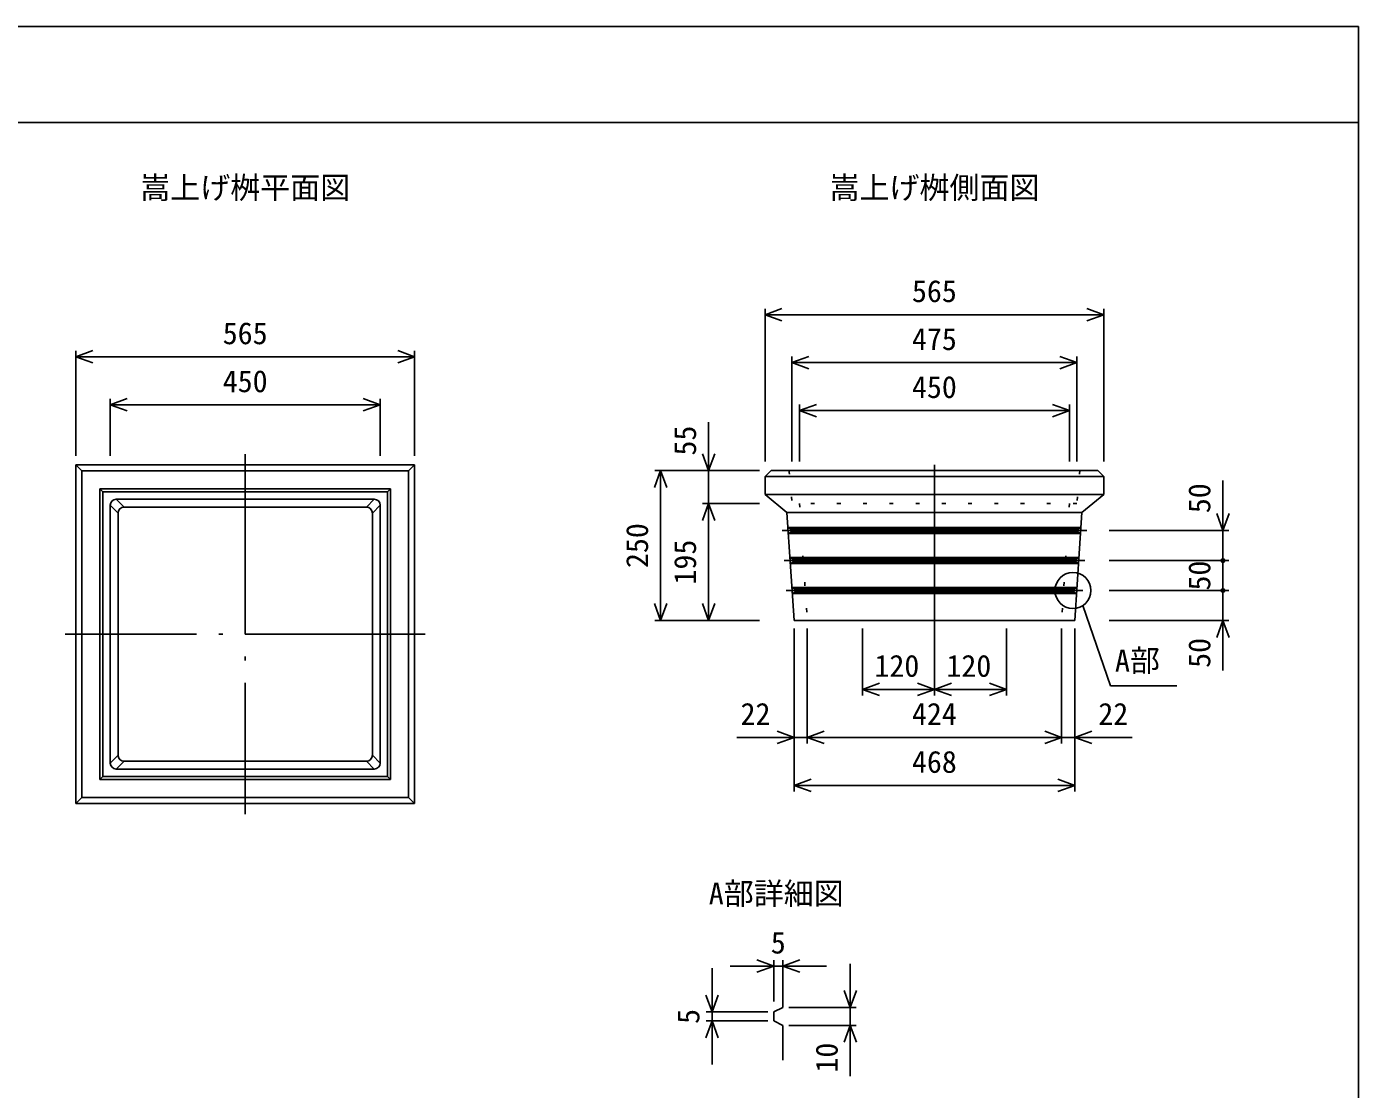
# Model space of a CAD drawing. Units: millimetres, scale not verified. Extents: x 12 to 21012, y 0 to 14850.
# Drawn here: x 6142 to 8362, y 3500 to 5273 of the extents above; entities that cross this region are included whole.
import ezdxf
from ezdxf.enums import TextEntityAlignment as Align

# ---------------------------------------------------------------- set-up
doc = ezdxf.new("R2010")
doc.units = ezdxf.units.MM
doc.header["$LTSCALE"] = 25
doc.linetypes.add('DOTTED', pattern=[1.75, 0.25, -1.5])
doc.linetypes.add('LONG_DASHED_DOTTED', pattern=[15.25, 12, -1.5, 0.25, -1.5])
for name, color, linetype, lineweight in [('CENTER', 7, 'LONG_DASHED_DOTTED', 25), ('DIM', 7, 'Continuous', 25), ('OUTLINE', 3, 'Continuous', 25), ('OUTLINE2', 4, 'DOTTED', 25), ('TXT', 7, 'Continuous', 25)]:
    doc.layers.add(name, color=color, linetype=linetype, lineweight=lineweight)
doc.styles.add('ＭＳ ゴシック', font='')
doc.styles.get('ＭＳ ゴシック').set_extended_font_data('MS Gothic')

msp = doc.modelspace()

# ---------------------------------------------------------------- linework, layer by layer
at = {"layer": 'CENTER'}
for p, q in [((6506.47, 4559.45), (6506.47, 3959.45)), ((7655.65, 4541.76), (7655.65, 4269)), ((7655.65, 4432.2), (7401.63, 4432.2)), ((7655.65, 4432.2), (7909.67, 4432.2)), ((7655.65, 4382.2), (7404.96, 4382.2)), ((7655.65, 4382.2), (7906.34, 4382.2)), ((7655.65, 4332.2), (7408.3, 4332.2)), ((7655.65, 4332.2), (7903.01, 4332.2)), ((6806.47, 4259.45), (6206.47, 4259.45))]:
    msp.add_line(p, q, dxfattribs=at)
at = {"layer": 'DIM'}
for p, q in [((7373.15, 4792.2), (7401.34, 4802.47)), ((7373.15, 4802.2), (7373.15, 4547.2)), ((7938.15, 4792.2), (7909.96, 4802.47)), ((7938.15, 4802.2), (7938.15, 4547.2)), ((7373.15, 4792.2), (7938.15, 4792.2)), ((7401.34, 4781.94), (7373.15, 4792.2)), ((7909.96, 4781.94), (7938.15, 4792.2)), ((6223.97, 4721.95), (6252.16, 4732.21)), ((6223.97, 4731.95), (6223.97, 4556.95)), ((6788.97, 4721.95), (6760.78, 4732.21)), ((6788.97, 4731.95), (6788.97, 4556.95)), ((6223.97, 4721.95), (6788.97, 4721.95)), ((6252.16, 4711.69), (6223.97, 4721.95)), ((6760.78, 4711.69), (6788.97, 4721.95)), ((7418.15, 4712.2), (7446.34, 4722.47)), ((7418.15, 4722.2), (7418.15, 4547.2)), ((7418.15, 4712.2), (7893.15, 4712.2)), ((7446.34, 4701.94), (7418.15, 4712.2)), ((7893.15, 4712.2), (7864.96, 4722.47)), ((7864.96, 4701.94), (7893.15, 4712.2)), ((7893.15, 4722.2), (7893.15, 4547.2)), ((6281.47, 4641.95), (6309.66, 4652.21)), ((6281.47, 4651.95), (6281.47, 4556.95)), ((6281.47, 4641.95), (6731.47, 4641.95)), ((6309.66, 4631.69), (6281.47, 4641.95)), ((6731.47, 4641.95), (6703.28, 4652.21)), ((6703.28, 4631.69), (6731.47, 4641.95)), ((6731.47, 4651.95), (6731.47, 4556.95)), ((7430.65, 4632.2), (7458.84, 4642.47)), ((7430.65, 4642.2), (7430.65, 4547.2)), ((7880.65, 4632.2), (7852.46, 4642.47)), ((7880.65, 4642.2), (7880.65, 4547.2)), ((7430.65, 4632.2), (7880.65, 4632.2)), ((7458.84, 4621.94), (7430.65, 4632.2)), ((7852.46, 4621.94), (7880.65, 4632.2)), ((7279.17, 4613.16), (7279.17, 4532.21)), ((7279.17, 4532.21), (7268.91, 4560.4)), ((7289.43, 4560.4), (7279.17, 4532.21)), ((7199.17, 4532.21), (7188.91, 4504.01)), ((7189.17, 4532.21), (7364.17, 4532.21)), ((7199.17, 4282.21), (7199.17, 4532.21)), ((7209.43, 4504.01), (7199.17, 4532.21)), ((7279.17, 4477.21), (7279.17, 4532.21)), ((8136.69, 4515.58), (8136.69, 4432.21)), ((7279.17, 4477.21), (7268.91, 4449.01)), ((7269.17, 4477.21), (7364.17, 4477.21)), ((7279.17, 4282.2), (7279.17, 4477.21)), ((7289.43, 4449.01), (7279.17, 4477.21)), ((8136.69, 4432.21), (8126.43, 4460.4)), ((8146.95, 4460.4), (8136.69, 4432.21)), ((8146.69, 4432.21), (7947.14, 4432.21)), ((8136.69, 4432.21), (8136.69, 4382.21)), ((8146.69, 4382.21), (7947.14, 4382.21)), ((8136.69, 4382.21), (8136.69, 4332.21)), ((8146.69, 4332.21), (7947.14, 4332.21)), ((8136.69, 4332.21), (8136.69, 4282.21)), ((7199.17, 4282.21), (7188.91, 4310.4)), ((7209.43, 4310.4), (7199.17, 4282.21)), ((7279.17, 4282.2), (7268.91, 4310.4)), ((7289.43, 4310.4), (7279.17, 4282.2)), ((7189.17, 4282.21), (7364.17, 4282.21)), ((7421.65, 3997.2), (7421.65, 4269)), ((7443.65, 4077.2), (7443.65, 4269)), ((7535.65, 4157.2), (7535.65, 4269)), ((7655.65, 4157.2), (7655.65, 4269)), ((7775.65, 4157.2), (7775.65, 4269)), ((7867.65, 4077.2), (7867.65, 4269)), ((7889.65, 3997.2), (7889.65, 4269)), ((8146.69, 4282.21), (7947.14, 4282.21)), ((8136.69, 4282.21), (8126.43, 4254.01)), ((8136.69, 4198.84), (8136.69, 4282.21)), ((8146.95, 4254.01), (8136.69, 4282.21)), ((7535.65, 4167.2), (7563.84, 4177.47)), ((7655.65, 4167.2), (7627.46, 4177.47)), ((7655.65, 4167.2), (7683.84, 4177.47)), ((7775.65, 4167.2), (7747.46, 4177.47)), ((7535.65, 4167.2), (7655.65, 4167.2)), ((7563.84, 4156.94), (7535.65, 4167.2)), ((7627.46, 4156.94), (7655.65, 4167.2)), ((7655.65, 4167.2), (7775.65, 4167.2)), ((7683.84, 4156.94), (7655.65, 4167.2)), ((7747.46, 4156.94), (7775.65, 4167.2)), ((7325.97, 4087.2), (7421.65, 4087.2)), ((7421.65, 4087.2), (7393.46, 4097.47)), ((7393.46, 4076.94), (7421.65, 4087.2)), ((7421.65, 4087.2), (7443.65, 4087.2)), ((7443.65, 4087.2), (7471.84, 4097.47)), ((7443.65, 4087.2), (7867.65, 4087.2)), ((7471.84, 4076.94), (7443.65, 4087.2)), ((7867.65, 4087.2), (7839.46, 4097.47)), ((7839.46, 4076.94), (7867.65, 4087.2)), ((7867.65, 4087.2), (7889.65, 4087.2)), ((7889.65, 4087.2), (7917.84, 4097.47)), ((7985.34, 4087.2), (7889.65, 4087.2)), ((7917.84, 4076.94), (7889.65, 4087.2)), ((7421.65, 4007.2), (7449.84, 4017.47)), ((7421.65, 4007.2), (7889.65, 4007.2)), ((7449.84, 3996.94), (7421.65, 4007.2)), ((7889.65, 4007.2), (7861.46, 4017.47)), ((7861.46, 3996.94), (7889.65, 4007.2)), ((7387.79, 3705.85), (7359.6, 3716.11)), ((7387.79, 3715.85), (7387.79, 3646.94)), ((7402.79, 3705.85), (7430.98, 3716.11)), ((7515.29, 3636.94), (7515.29, 3709.81)), ((7284.83, 3629.44), (7284.83, 3702.31)), ((7387.79, 3705.85), (7314.93, 3705.85)), ((7359.6, 3695.59), (7387.79, 3705.85)), ((7387.79, 3705.85), (7402.79, 3705.85)), ((7430.98, 3695.59), (7402.79, 3705.85)), ((7402.79, 3705.85), (7475.66, 3705.85)), ((7515.29, 3636.94), (7505.03, 3665.13)), ((7525.55, 3665.13), (7515.29, 3636.94)), ((7284.83, 3629.44), (7274.57, 3657.63)), ((7295.09, 3657.63), (7284.83, 3629.44)), ((7274.83, 3629.44), (7377.79, 3629.44)), ((7284.83, 3614.44), (7284.83, 3629.44)), ((7525.29, 3636.94), (7412.79, 3636.94)), ((7515.29, 3606.94), (7515.29, 3636.94)), ((7284.83, 3614.44), (7274.57, 3586.25)), ((7274.83, 3614.44), (7377.79, 3614.44)), ((7295.09, 3586.25), (7284.83, 3614.44)), ((7284.83, 3614.44), (7284.83, 3541.58)), ((7525.29, 3606.94), (7412.79, 3606.94)), ((7515.29, 3606.94), (7505.03, 3578.75)), ((7525.55, 3578.75), (7515.29, 3606.94)), ((7515.29, 3606.94), (7515.29, 3522.24))]:
    msp.add_line(p, q, dxfattribs=at)
for centre in [(8136.69, 4382.21), (8136.69, 4332.21)]:
    msp.add_circle(centre, 3, dxfattribs=at)
at = {"layer": 'OUTLINE'}
for p, q in [((6788.97, 4541.95), (6223.97, 4541.95)), ((6223.97, 4541.95), (6233.97, 4531.95)), ((6223.97, 3976.95), (6223.97, 4541.95)), ((6778.97, 4531.95), (6233.97, 4531.95)), ((6233.97, 3986.95), (6233.97, 4531.95)), ((6778.97, 4531.95), (6788.97, 4541.95)), ((6778.97, 3986.95), (6778.97, 4531.95)), ((6788.97, 3976.95), (6788.97, 4541.95)), ((7383.15, 4532.2), (7373.15, 4522.2)), ((7928.15, 4532.2), (7383.15, 4532.2)), ((7928.15, 4532.2), (7938.15, 4522.2)), ((7373.15, 4522.2), (7938.15, 4522.2)), ((7373.15, 4522.2), (7373.15, 4492.2)), ((7938.15, 4522.2), (7938.15, 4492.2)), ((6263.97, 4501.95), (6748.97, 4501.95)), ((6263.97, 4501.95), (6268.97, 4496.95)), ((6263.97, 4016.95), (6263.97, 4501.95)), ((6268.97, 4496.95), (6743.97, 4496.95)), ((6268.97, 4021.95), (6268.97, 4496.95)), ((6743.97, 4496.95), (6748.97, 4501.95)), ((6743.97, 4021.95), (6743.97, 4496.95)), ((6748.97, 4016.95), (6748.97, 4501.95)), ((7938.15, 4492.2), (7373.15, 4492.2)), ((7373.15, 4492.2), (7409.65, 4462.2)), ((7901.65, 4462.2), (7938.15, 4492.2)), ((6281.47, 4044.45), (6281.47, 4474.45)), ((6281.47, 4474.45), (6294.47, 4461.45)), ((6721.47, 4484.45), (6291.47, 4484.45)), ((6304.47, 4471.45), (6291.47, 4484.45)), ((6708.47, 4471.45), (6304.47, 4471.45)), ((6708.47, 4471.45), (6721.47, 4484.45)), ((6718.47, 4461.45), (6731.47, 4474.45)), ((6731.47, 4044.45), (6731.47, 4474.45)), ((6294.47, 4057.45), (6294.47, 4461.45)), ((6718.47, 4057.45), (6718.47, 4461.45)), ((7409.65, 4462.2), (7421.65, 4282.2)), ((7901.65, 4462.2), (7409.65, 4462.2)), ((7901.65, 4462.2), (7889.65, 4282.2)), ((7411.32, 4437.2), (7416.5, 4434.7)), ((7411.32, 4437.2), (7899.99, 4437.2)), ((7416.83, 4429.7), (7411.99, 4427.21)), ((7899.32, 4427.21), (7411.99, 4427.21)), ((7416.5, 4434.7), (7416.83, 4429.7)), ((7894.81, 4434.7), (7416.5, 4434.7)), ((7894.47, 4429.7), (7416.83, 4429.7)), ((7894.81, 4434.7), (7894.47, 4429.7)), ((7894.47, 4429.7), (7899.32, 4427.21)), ((7899.99, 4437.2), (7894.81, 4434.7)), ((7414.65, 4387.2), (7419.83, 4384.7)), ((7414.65, 4387.2), (7896.65, 4387.2)), ((7420.16, 4379.7), (7415.32, 4377.21)), ((7895.99, 4377.21), (7415.32, 4377.21)), ((7419.83, 4384.7), (7420.16, 4379.7)), ((7891.47, 4384.7), (7419.83, 4384.7)), ((7891.14, 4379.7), (7420.16, 4379.7)), ((7891.47, 4384.7), (7891.14, 4379.7)), ((7891.14, 4379.7), (7895.99, 4377.21)), ((7896.65, 4387.2), (7891.47, 4384.7)), ((7417.99, 4337.2), (7423.16, 4334.7)), ((7417.99, 4337.2), (7893.32, 4337.2)), ((7423.16, 4334.7), (7423.5, 4329.7)), ((7888.14, 4334.7), (7423.16, 4334.7)), ((7888.14, 4334.7), (7887.81, 4329.7)), ((7893.32, 4337.2), (7888.14, 4334.7)), ((7423.5, 4329.7), (7418.65, 4327.21)), ((7892.65, 4327.21), (7418.65, 4327.21)), ((7887.81, 4329.7), (7423.5, 4329.7)), ((7887.81, 4329.7), (7892.65, 4327.21)), ((7889.65, 4282.2), (7421.65, 4282.2)), ((6294.47, 4057.45), (6281.47, 4044.45)), ((6304.47, 4047.45), (6291.47, 4034.45)), ((6304.47, 4047.45), (6708.47, 4047.45)), ((6708.47, 4047.45), (6721.47, 4034.45)), ((6718.47, 4057.45), (6731.47, 4044.45)), ((6263.97, 4016.95), (6268.97, 4021.95)), ((6268.97, 4021.95), (6743.97, 4021.95)), ((6721.47, 4034.45), (6291.47, 4034.45)), ((6743.97, 4021.95), (6748.97, 4016.95)), ((6263.97, 4016.95), (6748.97, 4016.95)), ((6223.97, 3976.95), (6233.97, 3986.95)), ((6788.97, 3976.95), (6223.97, 3976.95)), ((6778.97, 3986.95), (6233.97, 3986.95)), ((6778.97, 3986.95), (6788.97, 3976.95)), ((7402.79, 3715.98), (7402.79, 3636.94)), ((7402.79, 3636.94), (7387.79, 3629.44)), ((7387.79, 3629.44), (7387.79, 3614.44)), ((7387.79, 3614.44), (7402.79, 3606.94)), ((7402.79, 3606.94), (7402.79, 3549.23))]:
    msp.add_line(p, q, dxfattribs=at)
for centre, start, end in [((6291.47, 4474.45), 90, 180), ((6304.47, 4461.45), 90, 180), ((6708.47, 4461.45), 0, 90), ((6721.47, 4474.45), 0, 90), ((6291.47, 4044.45), 180, 270), ((6304.47, 4057.45), 180, 270), ((6708.47, 4057.45), 270, 0), ((6721.47, 4044.45), 270, 0)]:
    msp.add_arc(centre, 10, start, end, dxfattribs=at)
at = {"layer": 'OUTLINE2'}
for p, q in [((7413.15, 4532.2), (7418.15, 4477.2)), ((7898.15, 4532.2), (7893.15, 4477.2)), ((7893.15, 4477.2), (7418.15, 4477.2)), ((7430.65, 4477.2), (7443.65, 4282.2)), ((7880.65, 4477.2), (7867.65, 4282.2))]:
    msp.add_line(p, q, dxfattribs=at)
at = {"layer": 'TXT'}
for p, q in [((8362.5, 5272.57), (2262.5, 5272.57)), ((8362.5, 5272.57), (8362.5, 1872.57)), ((2262.5, 5112.57), (8362.5, 5112.57)), ((7949.32, 4173.35), (7903.32, 4307.29)), ((7949.32, 4173.35), (8059.58, 4173.35))]:
    msp.add_line(p, q, dxfattribs=at)
msp.add_circle((7886.61, 4332.2), 30, dxfattribs=at)

# ---------------------------------------------------------------- texts
at = {"layer": 'DIM', "style": 'ＭＳ ゴシック'}
for s, p in [('565', (7618.15, 4802.2)), ('565', (6468.97, 4731.95)), ('475', (7618.15, 4722.2)), ('450', (6468.97, 4651.95)), ('450', (7618.15, 4642.2)), ('120', (7555.6, 4177.31)), ('120', (7675.6, 4177.31)), ('22', (7332.37, 4097.2)), ('424', (7618.15, 4097.2)), ('22', (7928.93, 4097.2)), ('468', (7618.15, 4017.2)), ('5', (7382.79, 3715.85))]:
    msp.add_text(s, height=36.66, dxfattribs=at).set_placement(p, align=Align.BOTTOM_LEFT)
for s, p in [('55', (7269.17, 4557.27)), ('50', (8126.69, 4461.17)), ('250', (7189.17, 4369.71)), ('195', (7269.17, 4342.21)), ('50', (8126.69, 4332.21)), ('50', (8126.69, 4203.24)), ('5', (7274.83, 3609.44)), ('10', (7505.29, 3528.29))]:
    msp.add_text(s, height=36.66, rotation=90, dxfattribs=at).set_placement(p, align=Align.BOTTOM_LEFT)
at = {"layer": 'TXT', "style": 'ＭＳ ゴシック'}
for s, p in [('嵩上げ桝平面図', (6331.47, 4974.81)), ('嵩上げ桝側面図', (7480.65, 4974.81)), ('A部', (7956.71, 4186.12)), ('A部詳細図', (7279.42, 3797.62))]:
    msp.add_text(s, height=36.66, dxfattribs=at).set_placement(p, align=Align.BOTTOM_LEFT)

doc.saveas('drawing.dxf')
